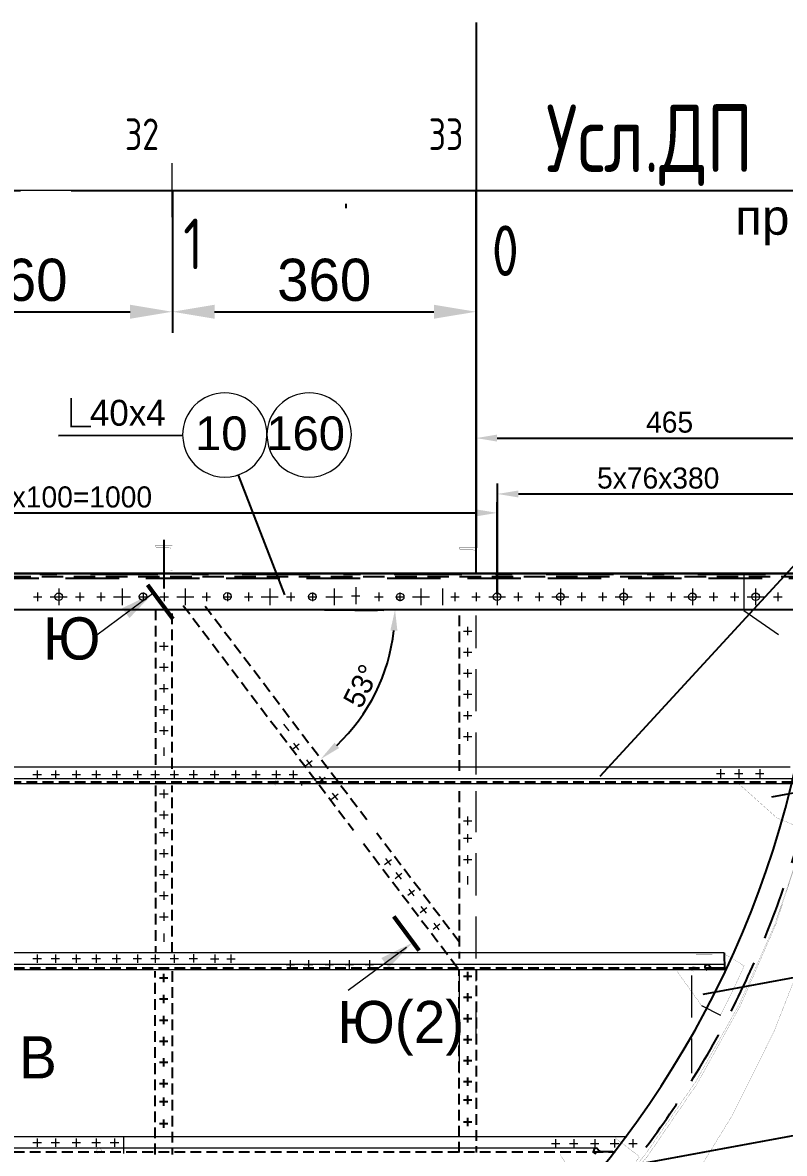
# Model space of a CAD drawing. Header units: millimetres. Extents: x 42007 to 66124, y -556 to 6894.
# Drawn here: x 53455 to 54358, y 4258 to 5598 of the extents above; entities that cross this region are included whole.
import ezdxf
from ezdxf.enums import TextEntityAlignment as Align

# ---------------------------------------------------------------- set-up
doc = ezdxf.new("R2010")
doc.units = ezdxf.units.MM
for name, pattern in [('DASH2', [1040, 900, -60, 20, -60]), ('DASH5', [180, 80, -40, 20, -40]), ('DASHED', [19.05, 12.7, -6.35]), ('K5LT32768', [0]), ('K5LT32769', [0]), ('K5LT32773', [0]), ('K5LT32778', [0]), ('K5LT32779', [0]), ('K5LT32780', [0]), ('K5LT32786', [25.318241, 20.818241, -1.5, 1.5, -1.5]), ('K5LT32790', [520, 450, -30, 10, -30]), ('K5LT32793', [10, 5, -5]), ('K5LT32794', [0]), ('K5LT32795', [75, 50, -25]), ('K5LT32800', [19.05, 12.7, -6.35]), ('K5LT32805', [0]), ('K5LT_BASIC', [0])]:
    doc.linetypes.add(name, pattern=pattern)
doc.layers.get('Defpoints').update_dxf_attribs({"color": 250})
doc.layers.add('Default', color=7, linetype='Continuous', lineweight=25)
doc.layers.add('pen_7', color=1, linetype='Continuous')
doc.styles.add('KTEXTSTYLE', font='GOST_AU.SHX', dxfattribs={"width": 0.96, "height": 5})
doc.styles.add('style5', font='arial.ttf', dxfattribs={"height": 3})
doc.dimstyles.new('ISO-10', dxfattribs={"dimscale": 10, "dimtxt": 2.5, "dimasz": 2.5, "dimexe": 1.25, "dimexo": 0, "dimtad": 1, "dimdec": 0, "dimtxsty": 'Standard', "dimcen": 2.5, "dimclrd": 7, "dimclre": 7, "dimclrt": 6, "dimadec": 0, "dimazin": 0, "dimtfac": 1, "dimtdec": 0, "dimtmove": 0, "dimatfit": 3, "dimfxl": 1, "dimarcsym": 0})
doc.dimstyles.new('PB20', dxfattribs={"dimscale": 20, "dimtxt": 2.5, "dimasz": 2.5, "dimexe": 1.25, "dimexo": 0, "dimtad": 1, "dimdec": 0, "dimtxsty": 'Standard', "dimcen": 2.5, "dimclrd": 7, "dimclre": 7, "dimclrt": 4, "dimadec": 0, "dimazin": 0, "dimtfac": 1, "dimtdec": 0, "dimtmove": 0, "dimatfit": 3, "dimfxl": 1.25, "dimarcsym": 0})

# ---------------------------------------------------------------- blocks, each defined once
blk = doc.blocks.new('*D146')
at = {"color": 7, "lineweight": -2, "transparency": 16777216}
for p, q in [((53272.4, 5399.6), (53272.4, 5230.7)), ((53632.4, 5399.7), (53632.4, 5230.7)), ((53322.4, 5255.7), (53582.4, 5255.7))]:
    blk.add_line(p, q, dxfattribs=at)
at = {"color": 7, "transparency": 16777216}
for points in [[(53322.4, 5264), (53322.4, 5247.4), (53272.4, 5255.7)], [(53582.4, 5264), (53582.4, 5247.4), (53632.4, 5255.7)]]:
    blk.add_solid(points, dxfattribs=at)
at = {"layer": 'Defpoints', "color": 0, "transparency": 16777216}
for p in [(53272.4, 5399.6), (53632.4, 5399.7), (53632.4, 5255.7)]:
    blk.add_point(p, dxfattribs=at)
at = {"color": 4, "transparency": 16777216, "insert": (53452.4, 5293.2), "char_height": 50, "attachment_point": 5}
blk.add_mtext('360', dxfattribs=at)
blk = doc.blocks.new('*D147')
at = {"color": 7, "lineweight": -2, "transparency": 16777216}
for p, q in [((53632.4, 5399.6), (53632.4, 5230.7)), ((53992.4, 5399.7), (53992.4, 5230.7)), ((53682.4, 5255.7), (53942.4, 5255.7))]:
    blk.add_line(p, q, dxfattribs=at)
at = {"color": 7, "transparency": 16777216}
for points in [[(53682.4, 5264), (53682.4, 5247.4), (53632.4, 5255.7)], [(53942.4, 5264), (53942.4, 5247.4), (53992.4, 5255.7)]]:
    blk.add_solid(points, dxfattribs=at)
at = {"layer": 'Defpoints', "color": 0, "transparency": 16777216}
for p in [(53632.4, 5399.6), (53992.4, 5399.7), (53992.4, 5255.7)]:
    blk.add_point(p, dxfattribs=at)
at = {"color": 4, "transparency": 16777216, "insert": (53812.4, 5293.2), "char_height": 50, "attachment_point": 5}
blk.add_mtext('360', dxfattribs=at)
blk = doc.blocks.new('*D179')
at = {"color": 7, "lineweight": -2, "transparency": 16777216}
for p, q in [((53272.4, 5399.6), (53272.4, 5230.7)), ((53632.4, 5399.7), (53632.4, 5230.7)), ((53322.4, 5255.7), (53582.4, 5255.7))]:
    blk.add_line(p, q, dxfattribs=at)
at = {"color": 7, "transparency": 16777216}
for points in [[(53322.4, 5264), (53322.4, 5247.4), (53272.4, 5255.7)], [(53582.4, 5264), (53582.4, 5247.4), (53632.4, 5255.7)]]:
    blk.add_solid(points, dxfattribs=at)
at = {"layer": 'Defpoints', "color": 0, "transparency": 16777216}
for p in [(53272.4, 5399.6), (53632.4, 5399.7), (53632.4, 5255.7)]:
    blk.add_point(p, dxfattribs=at)
at = {"color": 4, "transparency": 16777216, "insert": (53452.4, 5293.2), "char_height": 50, "attachment_point": 5}
blk.add_mtext('360', dxfattribs=at)
blk = doc.blocks.new('*D180')
at = {"color": 7, "lineweight": -2, "transparency": 16777216}
for p, q in [((53632.4, 5399.6), (53632.4, 5230.7)), ((53992.4, 5399.7), (53992.4, 5230.7)), ((53682.4, 5255.7), (53942.4, 5255.7))]:
    blk.add_line(p, q, dxfattribs=at)
at = {"color": 7, "transparency": 16777216}
for points in [[(53682.4, 5264), (53682.4, 5247.4), (53632.4, 5255.7)], [(53942.4, 5264), (53942.4, 5247.4), (53992.4, 5255.7)]]:
    blk.add_solid(points, dxfattribs=at)
at = {"layer": 'Defpoints', "color": 0, "transparency": 16777216}
for p in [(53632.4, 5399.6), (53992.4, 5399.7), (53992.4, 5255.7)]:
    blk.add_point(p, dxfattribs=at)
at = {"color": 4, "transparency": 16777216, "insert": (53812.4, 5293.2), "char_height": 50, "attachment_point": 5}
blk.add_mtext('360', dxfattribs=at)
blk = doc.blocks.new('*D236')
at = {"color": 7, "lineweight": -2, "transparency": 16777216}
for p, q in [((53272.4, 5399.6), (53272.4, 5230.7)), ((53632.4, 5399.7), (53632.4, 5230.7)), ((53322.4, 5255.7), (53582.4, 5255.7))]:
    blk.add_line(p, q, dxfattribs=at)
at = {"color": 7, "transparency": 16777216}
for points in [[(53322.4, 5264), (53322.4, 5247.4), (53272.4, 5255.7)], [(53582.4, 5264), (53582.4, 5247.4), (53632.4, 5255.7)]]:
    blk.add_solid(points, dxfattribs=at)
at = {"layer": 'Defpoints', "color": 0, "transparency": 16777216}
for p in [(53272.4, 5399.6), (53632.4, 5399.7), (53632.4, 5255.7)]:
    blk.add_point(p, dxfattribs=at)
at = {"color": 4, "transparency": 16777216, "insert": (53452.4, 5293.2), "char_height": 50, "attachment_point": 5}
blk.add_mtext('360', dxfattribs=at)
blk = doc.blocks.new('*D237')
at = {"color": 7, "lineweight": -2, "transparency": 16777216}
for p, q in [((53632.4, 5399.6), (53632.4, 5230.7)), ((53992.4, 5399.7), (53992.4, 5230.7)), ((53682.4, 5255.7), (53942.4, 5255.7))]:
    blk.add_line(p, q, dxfattribs=at)
at = {"color": 7, "transparency": 16777216}
for points in [[(53682.4, 5264), (53682.4, 5247.4), (53632.4, 5255.7)], [(53942.4, 5264), (53942.4, 5247.4), (53992.4, 5255.7)]]:
    blk.add_solid(points, dxfattribs=at)
at = {"layer": 'Defpoints', "color": 0, "transparency": 16777216}
for p in [(53632.4, 5399.6), (53992.4, 5399.7), (53992.4, 5255.7)]:
    blk.add_point(p, dxfattribs=at)
at = {"color": 4, "transparency": 16777216, "insert": (53812.4, 5293.2), "char_height": 50, "attachment_point": 5}
blk.add_mtext('360', dxfattribs=at)
blk = doc.blocks.new('*D277')
at = {"color": 7, "lineweight": -2, "transparency": 16777216}
for p, q in [((52995.8, 4995.7), (52995.8, 5029.8)), ((54017.4, 4922.3), (54017.4, 5029.8)), ((53020.8, 5017.3), (53992.4, 5017.3))]:
    blk.add_line(p, q, dxfattribs=at)
at = {"color": 7, "transparency": 16777216}
for points in [[(53020.8, 5021.4), (53020.8, 5013.1), (52995.8, 5017.3)], [(53992.4, 5021.4), (53992.4, 5013.1), (54017.4, 5017.3)]]:
    blk.add_solid(points, dxfattribs=at)
at = {"layer": 'Defpoints', "color": 0, "transparency": 16777216}
for p in [(54017.4, 5017.3), (52995.8, 4995.7), (54017.4, 4922.3)]:
    blk.add_point(p, dxfattribs=at)
at = {"color": 6, "transparency": 16777216, "insert": (53506.6, 5036), "char_height": 25, "attachment_point": 5}
blk.add_mtext('10х100=1000', dxfattribs=at)
blk = doc.blocks.new('*D238')
at = {"color": 7, "lineweight": -2, "transparency": 16777216}
for p, q in [((54017.7, 4919.9), (54017.7, 5052.2)), ((54398.8, 4922.3), (54398.8, 5052.2)), ((54042.7, 5039.7), (54373.8, 5039.7))]:
    blk.add_line(p, q, dxfattribs=at)
at = {"color": 7, "transparency": 16777216}
for points in [[(54042.7, 5043.8), (54042.7, 5035.5), (54017.7, 5039.7)], [(54373.8, 5043.8), (54373.8, 5035.5), (54398.8, 5039.7)]]:
    blk.add_solid(points, dxfattribs=at)
at = {"layer": 'Defpoints', "color": 0, "transparency": 16777216}
for p in [(54398.8, 5039.7), (54017.7, 4919.9), (54398.8, 4922.3)]:
    blk.add_point(p, dxfattribs=at)
at = {"color": 6, "transparency": 16777216, "insert": (54208.3, 5058.4), "char_height": 25, "attachment_point": 5}
blk.add_mtext('5х76х380', dxfattribs=at)
blk = doc.blocks.new('*D390')
at = {"color": 7, "lineweight": -2, "transparency": 16777216}
for p, q in [((53992.4, 4947.1), (53992.4, 5118.4)), ((54451.3, 4947.1), (54451.3, 5118.4)), ((54017.4, 5105.9), (54426.3, 5105.9))]:
    blk.add_line(p, q, dxfattribs=at)
at = {"color": 7, "transparency": 16777216}
for points in [[(54017.4, 5110.1), (54017.4, 5101.8), (53992.4, 5105.9)], [(54426.3, 5110.1), (54426.3, 5101.8), (54451.3, 5105.9)]]:
    blk.add_solid(points, dxfattribs=at)
at = {"layer": 'Defpoints', "color": 0, "transparency": 16777216}
for p in [(54451.3, 5105.9), (53992.4, 4947.1), (54451.3, 4947.1)]:
    blk.add_point(p, dxfattribs=at)
at = {"color": 6, "transparency": 16777216, "insert": (54221.8, 5124.7), "char_height": 25, "attachment_point": 5}
blk.add_mtext('465', dxfattribs=at)

msp = doc.modelspace()

# ---------------------------------------------------------------- hatches: boundary and pattern name
for points in [[(53572.92, 4904.187), (53581.532, 4892.586), (53610.159, 4922.368)], [(53880.134, 4489.555), (53888.746, 4477.954), (53917.372, 4507.736)]]:
    msp.add_hatch(color=7).paths.add_polyline_path(points)

# ---------------------------------------------------------------- linework, layer by layer
at = {"color": 7}
for p, q in [((53992.362, 5598.477), (53992.362, 5108.498)), ((54357.862, 5399.59), (54792.329, 5399.59))]:
    msp.add_line(p, q, dxfattribs=at)
at = {"color": 0, "linetype": 'K5LT32768', "lineweight": 18}
for p, q in [((53632.362, 5367.653), (53632.362, 5431.653)), ((53632.362, 5367.653), (53632.362, 5431.653)), ((53632.362, 5367.653), (53632.362, 5431.653)), ((53992.362, 5367.653), (53992.362, 5431.653)), ((53992.362, 5367.653), (53992.362, 5431.653)), ((53992.362, 5367.653), (53992.362, 5431.653))]:
    msp.add_line(p, q, dxfattribs=at)
at = {"color": 0, "linetype": 'K5LT32778', "lineweight": 18}
msp.add_line((53632.362, 5369.474), (53632.362, 5416.93), dxfattribs=at)
msp.add_line((53632.362, 5369.474), (53632.362, 5416.93), dxfattribs=at)
msp.add_line((53632.362, 5369.474), (53632.362, 5416.93), dxfattribs=at)
at = {"color": 0, "linetype": 'K5LT32790', "lineweight": 18}
for p, q in [((46793.402, 5399.833), (54012.362, 5399.833)), ((46793.402, 5399.833), (54012.362, 5399.833)), ((46793.402, 5399.833), (54012.362, 5399.833)), ((46793.402, 5399.833), (54012.362, 5399.833)), ((47023.402, 5399.653), (54242.362, 5399.653)), ((47023.402, 5399.653), (54242.362, 5399.653)), ((47023.402, 5399.653), (54242.362, 5399.653)), ((47023.402, 5399.653), (54242.362, 5399.653))]:
    msp.add_line(p, q, dxfattribs=at)
at = {"color": 0, "linetype": 'DASH2'}
msp.add_line((47272.487, 5399.59), (54357.862, 5399.59), dxfattribs=at)
msp.add_line((47272.487, 5399.59), (54357.862, 5399.59), dxfattribs=at)
msp.add_line((47272.487, 5399.59), (54357.862, 5399.59), dxfattribs=at)
msp.add_line((47272.487, 5399.59), (54357.862, 5399.59), dxfattribs=at)
at = {"color": 2}
msp.add_line((53992.362, 5080.63), (53992.362, 5399.59), dxfattribs=at)
at = {"color": 0}
for p, q in [((53497.36, 5109.154), (53644.602, 5109.579)), ((53992.362, 5108.498), (53992.362, 4975.842)), ((54505.158, 5102.776), (54139.296, 4704.849)), ((54505.158, 5102.776), (54139.296, 4704.849)), ((53710.385, 5062.008), (53765.545, 4919.957)), ((53336.012, 4945.328), (54416.357, 4945.588)), ((53692.362, 4902.588), (54416.357, 4902.588)), ((54632.61, 4734.021), (54342.699, 4680.369)), ((54551.225, 4500.121), (54261.314, 4446.468)), ((54287.378, 4475.215), (54286.987, 4495.847)), ((53617.08, 4465.968), (53627.08, 4465.968)), ((53622.08, 4470.968), (53622.08, 4460.968)), ((53977.362, 4467.99), (53987.362, 4467.99)), ((53982.362, 4472.99), (53982.362, 4462.99)), ((53617.08, 4440.968), (53627.08, 4440.968)), ((53622.08, 4445.968), (53622.08, 4435.968)), ((53977.362, 4442.99), (53987.362, 4442.99)), ((53982.362, 4447.99), (53982.362, 4437.99)), ((53617.08, 4415.968), (53627.08, 4415.968)), ((53622.08, 4420.968), (53622.08, 4410.968)), ((53977.362, 4417.99), (53987.362, 4417.99)), ((53982.362, 4422.99), (53982.362, 4412.99)), ((53982.362, 4397.99), (53982.362, 4387.99)), ((53617.08, 4390.968), (53627.08, 4390.968)), ((53622.08, 4395.968), (53622.08, 4385.968)), ((53977.362, 4392.99), (53987.362, 4392.99)), ((53622.08, 4370.968), (53622.08, 4360.968)), ((53982.362, 4372.99), (53982.362, 4362.99)), ((53617.08, 4365.968), (53627.08, 4365.968)), ((53977.362, 4367.99), (53987.362, 4367.99)), ((53622.08, 4345.968), (53622.08, 4335.968)), ((53982.362, 4347.99), (53982.362, 4337.99)), ((53617.08, 4340.968), (53627.08, 4340.968)), ((53977.362, 4342.99), (53987.362, 4342.99)), ((53617.08, 4319.364), (53627.08, 4319.364)), ((53622.08, 4324.364), (53622.08, 4314.364)), ((53977.362, 4321.386), (53987.362, 4321.386)), ((53982.362, 4326.386), (53982.362, 4316.386)), ((53617.08, 4293.206), (53627.08, 4293.206)), ((53622.08, 4298.206), (53622.08, 4288.206)), ((53977.362, 4295.228), (53987.362, 4295.228)), ((53982.362, 4300.228), (53982.362, 4290.228)), ((54413.806, 4287.258), (54123.895, 4233.605)), ((54416.175, 4287.697), (54126.264, 4234.044))]:
    msp.add_line(p, q, dxfattribs=at)
at = {"color": 7, "ltscale": 0.5}
msp.add_line((53622.615, 4927.772), (53622.615, 4985.453), dxfattribs=at)
at = {"color": 0, "linetype": 'DASH5'}
msp.add_line((44355.362, 4944.588), (54416.357, 4944.588), dxfattribs=at)
at = {"color": 0, "linetype": 'DASHED', "ltscale": 2}
msp.add_line((54417.365, 4941.588), (52934.362, 4941.588), dxfattribs=at)
at = {"color": 7, "linetype": 'K5LT32795', "lineweight": 18}
for p, q in [((54309.726, 4944.697), (54309.726, 4901.697)), ((53992.362, 4707.016), (53992.362, 4895.588)), ((54309.726, 4901.697), (54391.726, 4844.697)), ((53992.362, 4488.818), (53992.362, 4687.191)), ((53972.362, 4468.991), (53972.362, 4352.831)), ((53992.362, 4387.247), (53992.362, 4468.991)), ((54247.905, 4468.991), (54247.905, 4352.831))]:
    msp.add_line(p, q, dxfattribs=at)
at = {"color": 7, "linetype": 'K5LT32769', "lineweight": 18}
for p, q in [((53472.769, 4922.772), (53472.769, 4912.772)), ((53472.769, 4922.772), (53472.769, 4912.772)), ((53497.769, 4927.772), (53497.769, 4907.772)), ((53497.769, 4927.772), (53497.769, 4907.772)), ((53522.769, 4922.772), (53522.769, 4912.772)), ((53522.769, 4922.772), (53522.769, 4912.772)), ((53610.6, 4922.583), (53541.47, 4871.262)), ((53547.769, 4922.772), (53547.769, 4912.772)), ((53547.769, 4922.772), (53547.769, 4912.772)), ((53572.769, 4927.772), (53572.769, 4907.772)), ((53597.769, 4922.772), (53597.769, 4912.772)), ((53597.769, 4922.772), (53597.769, 4912.772)), ((53622.769, 4922.772), (53622.769, 4912.772)), ((53622.769, 4922.772), (53622.769, 4912.772)), ((53647.769, 4927.772), (53647.769, 4907.772)), ((53672.769, 4922.772), (53672.769, 4912.772)), ((53672.769, 4922.772), (53672.769, 4912.772)), ((53697.769, 4922.772), (53697.769, 4912.772)), ((53722.769, 4922.772), (53722.769, 4912.772)), ((53747.769, 4927.772), (53747.769, 4907.772)), ((53772.769, 4922.772), (53772.769, 4912.772)), ((53798.484, 4922.772), (53798.484, 4912.772)), ((53824.199, 4927.772), (53824.199, 4907.772)), ((53849.718, 4929.034), (53849.718, 4909.034)), ((53849.718, 4924.034), (53849.718, 4914.034)), ((53877.114, 4922.772), (53877.114, 4912.772)), ((53877.114, 4922.772), (53877.114, 4912.772)), ((53902.114, 4922.772), (53902.114, 4912.772)), ((53902.114, 4922.772), (53902.114, 4912.772)), ((53927.114, 4927.772), (53927.114, 4907.772)), ((53952.469, 4927.772), (53952.469, 4907.772)), ((53967.362, 4922.772), (53967.362, 4912.772)), ((53967.362, 4922.772), (53967.362, 4912.772)), ((53967.362, 4922.772), (53967.362, 4912.772)), ((53967.362, 4922.772), (53967.362, 4912.772)), ((53992.362, 4922.772), (53992.362, 4912.772)), ((53992.362, 4922.772), (53992.362, 4912.772)), ((53992.362, 4922.772), (53992.362, 4912.772)), ((53992.362, 4922.772), (53992.362, 4912.772)), ((54017.362, 4927.772), (54017.362, 4907.772)), ((54017.362, 4927.772), (54017.362, 4907.772)), ((54017.362, 4927.772), (54017.362, 4907.772)), ((54042.362, 4922.772), (54042.362, 4912.772)), ((54042.362, 4922.772), (54042.362, 4912.772)), ((54067.362, 4922.772), (54067.362, 4912.772)), ((54067.362, 4922.772), (54067.362, 4912.772)), ((54092.362, 4927.772), (54092.362, 4907.772)), ((54117.362, 4922.772), (54117.362, 4912.772)), ((54117.362, 4922.772), (54117.362, 4912.772)), ((54142.362, 4922.772), (54142.362, 4912.772)), ((54142.362, 4922.772), (54142.362, 4912.772)), ((54167.362, 4927.772), (54167.362, 4907.772)), ((54198.814, 4922.772), (54198.814, 4912.772)), ((54198.814, 4922.772), (54198.814, 4912.772)), ((54223.814, 4922.772), (54223.814, 4912.772)), ((54223.814, 4922.772), (54223.814, 4912.772)), ((54248.814, 4927.772), (54248.814, 4907.772)), ((54248.814, 4927.772), (54248.814, 4907.772)), ((54273.814, 4922.772), (54273.814, 4912.772)), ((54273.814, 4922.772), (54273.814, 4912.772)), ((54298.814, 4922.772), (54298.814, 4912.772)), ((54298.814, 4922.772), (54298.814, 4912.772)), ((54323.814, 4927.772), (54323.814, 4907.772)), ((54350.153, 4922.772), (54350.153, 4912.772)), ((54350.153, 4922.772), (54350.153, 4912.772)), ((53467.769, 4917.772), (53477.769, 4917.772)), ((53467.769, 4917.772), (53477.769, 4917.772)), ((53487.769, 4917.772), (53507.769, 4917.772)), ((53487.769, 4917.772), (53507.769, 4917.772)), ((53517.769, 4917.772), (53527.769, 4917.772)), ((53517.769, 4917.772), (53527.769, 4917.772)), ((53542.769, 4917.772), (53552.769, 4917.772)), ((53542.769, 4917.772), (53552.769, 4917.772)), ((53562.769, 4917.772), (53582.769, 4917.772)), ((53592.769, 4917.772), (53602.769, 4917.772)), ((53592.769, 4917.772), (53602.769, 4917.772)), ((53617.769, 4917.772), (53627.769, 4917.772)), ((53617.769, 4917.772), (53627.769, 4917.772)), ((53637.769, 4917.772), (53657.769, 4917.772)), ((53667.769, 4917.772), (53677.769, 4917.772)), ((53667.769, 4917.772), (53677.769, 4917.772)), ((53692.769, 4917.772), (53702.769, 4917.772)), ((53717.769, 4917.772), (53727.769, 4917.772)), ((53737.769, 4917.772), (53757.769, 4917.772)), ((53767.769, 4917.772), (53777.769, 4917.772)), ((53793.484, 4917.772), (53803.484, 4917.772)), ((53814.199, 4917.772), (53834.199, 4917.772)), ((53814.199, 4917.772), (53834.199, 4917.772)), ((53844.718, 4919.034), (53854.718, 4919.034)), ((53872.114, 4917.772), (53882.114, 4917.772)), ((53872.114, 4917.772), (53882.114, 4917.772)), ((53897.114, 4917.772), (53907.114, 4917.772)), ((53897.114, 4917.772), (53907.114, 4917.772)), ((53917.114, 4917.772), (53937.114, 4917.772)), ((53962.362, 4917.772), (53972.362, 4917.772)), ((53962.362, 4917.772), (53972.362, 4917.772)), ((53962.362, 4917.772), (53972.362, 4917.772)), ((53962.362, 4917.772), (53972.362, 4917.772)), ((53987.362, 4917.772), (53997.362, 4917.772)), ((53987.362, 4917.772), (53997.362, 4917.772)), ((53987.362, 4917.772), (53997.362, 4917.772)), ((53987.362, 4917.772), (53997.362, 4917.772)), ((54007.362, 4917.772), (54027.362, 4917.772)), ((54007.362, 4917.772), (54027.362, 4917.772)), ((54007.362, 4917.772), (54027.362, 4917.772)), ((54037.362, 4917.772), (54047.362, 4917.772)), ((54037.362, 4917.772), (54047.362, 4917.772)), ((54062.362, 4917.772), (54072.362, 4917.772)), ((54062.362, 4917.772), (54072.362, 4917.772)), ((54082.362, 4917.772), (54102.362, 4917.772)), ((54112.362, 4917.772), (54122.362, 4917.772)), ((54112.362, 4917.772), (54122.362, 4917.772)), ((54137.362, 4917.772), (54147.362, 4917.772)), ((54137.362, 4917.772), (54147.362, 4917.772)), ((54157.362, 4917.772), (54177.362, 4917.772)), ((54193.814, 4917.772), (54203.814, 4917.772)), ((54193.814, 4917.772), (54203.814, 4917.772)), ((54218.814, 4917.772), (54228.814, 4917.772)), ((54218.814, 4917.772), (54228.814, 4917.772)), ((54238.814, 4917.772), (54258.814, 4917.772)), ((54238.814, 4917.772), (54258.814, 4917.772)), ((54268.814, 4917.772), (54278.814, 4917.772)), ((54268.814, 4917.772), (54278.814, 4917.772)), ((54293.814, 4917.772), (54303.814, 4917.772)), ((54293.814, 4917.772), (54303.814, 4917.772)), ((54313.814, 4917.772), (54333.814, 4917.772)), ((54345.153, 4917.772), (54355.153, 4917.772)), ((54345.153, 4917.772), (54355.153, 4917.772)), ((53737.362, 4902.588), (53747.362, 4902.588)), ((53737.362, 4902.588), (53747.362, 4902.588)), ((53762.362, 4902.588), (53772.362, 4902.588)), ((53762.362, 4902.588), (53772.362, 4902.588)), ((53782.362, 4902.588), (53802.362, 4902.588)), ((53782.362, 4902.588), (53802.362, 4902.588)), ((53812.362, 4902.588), (53822.362, 4902.588)), ((53812.362, 4902.588), (53822.362, 4902.588)), ((53837.362, 4902.588), (53847.362, 4902.588)), ((53837.362, 4902.588), (53847.362, 4902.588)), ((53848.907, 4901.673), (53875.764, 4901.673)), ((53857.362, 4902.588), (53877.362, 4902.588)), ((53887.362, 4902.588), (53897.362, 4902.588)), ((53887.362, 4902.588), (53897.362, 4902.588)), ((53912.362, 4902.588), (53922.362, 4902.588)), ((53912.362, 4902.588), (53922.362, 4902.588)), ((53932.362, 4902.588), (53952.362, 4902.588)), ((53982.362, 4882.174), (53982.362, 4872.174)), ((53977.362, 4877.174), (53987.362, 4877.174)), ((53617.362, 4859.174), (53627.362, 4859.174)), ((53622.362, 4864.174), (53622.362, 4854.174)), ((53982.362, 4857.174), (53982.362, 4847.174)), ((53977.362, 4852.174), (53987.362, 4852.174)), ((53617.362, 4834.174), (53627.362, 4834.174)), ((53622.362, 4839.174), (53622.362, 4829.174)), ((53977.362, 4827.174), (53987.362, 4827.174)), ((53982.362, 4832.174), (53982.362, 4822.174)), ((53622.362, 4814.174), (53622.362, 4804.174)), ((53617.362, 4809.174), (53627.362, 4809.174)), ((53977.362, 4802.174), (53987.362, 4802.174)), ((53982.362, 4807.174), (53982.362, 4797.174)), ((53622.362, 4789.174), (53622.362, 4779.174)), ((53617.362, 4784.174), (53627.362, 4784.174)), ((53977.362, 4777.174), (53987.362, 4777.174)), ((53982.362, 4782.174), (53982.362, 4772.174)), ((53617.362, 4759.174), (53627.362, 4759.174)), ((53622.362, 4764.174), (53622.362, 4754.174)), ((53764.35, 4766.939), (53770.384, 4758.965)), ((53977.362, 4752.174), (53987.362, 4752.174)), ((53982.362, 4757.174), (53982.362, 4747.174)), ((53622.362, 4739.174), (53622.362, 4729.174)), ((53774.995, 4737.114), (53782.88, 4743.265)), ((53775.862, 4744.132), (53782.013, 4736.247)), ((53790.372, 4717.402), (53798.257, 4723.553)), ((53791.239, 4724.42), (53797.39, 4716.535)), ((53158.685, 4716.016), (54364.907, 4716.016)), ((53467.207, 4706.992), (53477.207, 4706.992)), ((53472.207, 4711.992), (53472.207, 4701.992)), ((53488.759, 4706.992), (53498.759, 4706.992)), ((53493.759, 4711.992), (53493.759, 4701.992)), ((53513.554, 4706.992), (53523.554, 4706.992)), ((53518.554, 4711.992), (53518.554, 4701.992)), ((53537.099, 4706.992), (53547.099, 4706.992)), ((53542.099, 4711.992), (53542.099, 4701.992)), ((53561.026, 4706.992), (53571.026, 4706.992)), ((53566.026, 4711.992), (53566.026, 4701.992)), ((53586.026, 4706.992), (53596.026, 4706.992)), ((53591.026, 4711.992), (53591.026, 4701.992)), ((53607.08, 4706.992), (53617.08, 4706.992)), ((53612.08, 4711.992), (53612.08, 4701.992)), ((53629.721, 4706.992), (53639.721, 4706.992)), ((53634.721, 4711.992), (53634.721, 4701.992)), ((53652.362, 4706.992), (53662.362, 4706.992)), ((53657.362, 4712.225), (53657.362, 4702.225)), ((53677.362, 4706.909), (53687.362, 4706.909)), ((53682.362, 4711.909), (53682.362, 4701.909)), ((53702.362, 4706.992), (53712.362, 4706.992)), ((53707.362, 4711.992), (53707.362, 4701.992)), ((53726.472, 4706.992), (53736.472, 4706.992)), ((53731.472, 4711.992), (53731.472, 4701.992)), ((53750.435, 4706.992), (53760.435, 4706.992)), ((53755.435, 4711.992), (53755.435, 4701.992)), ((53770.727, 4706.992), (53780.727, 4706.992)), ((53775.727, 4711.992), (53775.727, 4701.992)), ((54277.227, 4708.299), (54287.227, 4708.299)), ((54282.227, 4713.299), (54282.227, 4703.299)), ((54298.778, 4708.299), (54308.778, 4708.299)), ((54303.778, 4713.299), (54303.778, 4703.299)), ((54323.574, 4708.299), (54333.574, 4708.299)), ((54328.574, 4713.299), (54328.574, 4703.299)), ((53158.685, 4702.189), (54387.629, 4702.189)), ((54386.313, 4696.189), (53158.685, 4696.189)), ((53785.769, 4694.189), (53785.769, 4696.171)), ((53805.749, 4697.691), (53813.634, 4703.841)), ((53806.616, 4704.708), (53812.767, 4696.824)), ((53617.362, 4684.176), (53627.362, 4684.176)), ((53622.362, 4689.176), (53622.362, 4679.176)), ((53821.126, 4677.979), (53829.01, 4684.13)), ((53821.993, 4684.996), (53828.143, 4677.112)), ((53617.362, 4659.176), (53627.362, 4659.176)), ((53622.362, 4664.176), (53622.362, 4654.176)), ((53977.362, 4652.176), (53987.362, 4652.176)), ((53982.362, 4657.176), (53982.362, 4647.176)), ((53617.362, 4638.529), (53627.362, 4638.529)), ((53622.362, 4643.529), (53622.362, 4633.529)), ((53977.362, 4631.529), (53987.362, 4631.529)), ((53982.362, 4636.529), (53982.362, 4626.529)), ((53617.362, 4613.529), (53627.362, 4613.529)), ((53622.362, 4618.529), (53622.362, 4608.529)), ((53982.362, 4611.529), (53982.362, 4601.529)), ((53884.062, 4600.452), (53892.037, 4606.486)), ((53885.032, 4607.456), (53891.067, 4599.482)), ((53977.362, 4606.529), (53987.362, 4606.529)), ((53617.362, 4588.529), (53627.362, 4588.529)), ((53622.362, 4593.529), (53622.362, 4583.529)), ((53896.521, 4583.988), (53904.495, 4590.022)), ((53897.491, 4590.992), (53903.525, 4583.018)), ((53982.362, 4586.529), (53982.362, 4576.529)), ((53617.362, 4563.529), (53627.362, 4563.529)), ((53622.362, 4568.529), (53622.362, 4558.529)), ((53911.607, 4564.052), (53919.581, 4570.086)), ((53912.577, 4571.056), (53918.611, 4563.082)), ((53926.084, 4543.431), (53933.969, 4549.581)), ((53926.951, 4550.448), (53933.102, 4542.564)), ((53617.362, 4538.529), (53627.362, 4538.529)), ((53622.362, 4543.529), (53622.362, 4533.529)), ((53622.362, 4518.529), (53622.362, 4508.529)), ((53941.461, 4523.719), (53949.346, 4529.87)), ((53942.328, 4530.737), (53948.479, 4522.852)), ((54286.358, 4495.816), (53158.685, 4495.816)), ((53472.207, 4493.794), (53472.207, 4483.794)), ((53493.759, 4493.794), (53493.759, 4483.794)), ((53518.554, 4493.794), (53518.554, 4483.794)), ((53542.099, 4493.794), (53542.099, 4483.794)), ((53566.026, 4493.794), (53566.026, 4483.794)), ((53591.026, 4493.794), (53591.026, 4483.794)), ((53612.08, 4493.794), (53612.08, 4483.794)), ((53634.721, 4493.794), (53634.721, 4483.794)), ((53657.362, 4494.027), (53657.362, 4484.027)), ((53682.654, 4493.739), (53682.654, 4483.739)), ((53701.799, 4493.739), (53701.799, 4483.739)), ((53910.012, 4502.16), (53840.882, 4450.839)), ((54286.815, 4481.982), (53158.685, 4482.002)), ((53467.207, 4488.794), (53477.207, 4488.794)), ((53488.759, 4488.794), (53498.759, 4488.794)), ((53513.554, 4488.794), (53523.554, 4488.794)), ((53537.099, 4488.794), (53547.099, 4488.794)), ((53561.026, 4488.794), (53571.026, 4488.794)), ((53586.026, 4488.794), (53596.026, 4488.794)), ((53607.08, 4488.794), (53617.08, 4488.794)), ((53629.721, 4488.794), (53639.721, 4488.794)), ((53652.362, 4488.794), (53662.362, 4488.794)), ((53677.654, 4488.739), (53687.654, 4488.739)), ((53696.799, 4488.739), (53706.799, 4488.739)), ((53767.207, 4481.794), (53777.207, 4481.794)), ((53772.207, 4486.794), (53772.207, 4476.794)), ((53788.759, 4481.794), (53798.759, 4481.794)), ((53793.759, 4486.794), (53793.759, 4476.794)), ((53813.554, 4481.794), (53823.554, 4481.794)), ((53818.554, 4486.794), (53818.554, 4476.794)), ((53837.099, 4481.794), (53847.099, 4481.794)), ((53842.099, 4486.794), (53842.099, 4476.794)), ((53861.026, 4481.794), (53871.026, 4481.794)), ((53866.026, 4486.794), (53866.026, 4476.794)), ((53158.685, 4475.989), (54287.271, 4475.989)), ((54259.576, 4433.343), (54282.124, 4421.7)), ((54171.096, 4277.462), (53158.685, 4277.718)), ((53575.046, 4257.891), (53575.046, 4277.718)), ((54135.027, 4264.274), (53158.685, 4263.902)), ((53467.207, 4270.696), (53477.207, 4270.696)), ((53472.207, 4275.696), (53472.207, 4265.696)), ((53488.759, 4270.696), (53498.759, 4270.696)), ((53493.759, 4275.696), (53493.759, 4265.696)), ((53513.554, 4270.696), (53523.554, 4270.696)), ((53518.554, 4275.696), (53518.554, 4265.696)), ((53537.099, 4270.696), (53547.099, 4270.696)), ((53542.099, 4275.696), (53542.099, 4265.696)), ((53558.875, 4270.696), (53568.875, 4270.696)), ((53563.875, 4275.696), (53563.875, 4265.696)), ((54081.654, 4269.821), (54091.654, 4269.821)), ((54086.654, 4274.821), (54086.654, 4264.821)), ((54103.205, 4269.821), (54113.205, 4269.821)), ((54108.205, 4274.821), (54108.205, 4264.821)), ((54128.001, 4269.821), (54138.001, 4269.821)), ((54133.001, 4274.821), (54133.001, 4264.821)), ((54151.546, 4269.821), (54161.546, 4269.821)), ((54156.546, 4274.821), (54156.546, 4264.821)), ((54173.321, 4269.821), (54183.321, 4269.821)), ((54178.321, 4274.821), (54178.321, 4264.821))]:
    msp.add_line(p, q, dxfattribs=at)
at = {"color": 0, "linetype": 'DASHED'}
for p, q in [((53645.346, 4907.631), (53846.984, 4641.165)), ((53862.932, 4653.234), (53670.713, 4907.253)), ((53612.362, 4902.588), (53612.362, 4714.016)), ((53632.362, 4714.016), (53632.362, 4902.588)), ((53972.362, 4895.588), (53972.362, 4707.016)), ((54386.752, 4698.171), (53158.685, 4698.171)), ((53612.362, 4694.191), (53612.362, 4495.818)), ((53632.362, 4495.818), (53632.362, 4694.191)), ((53972.362, 4687.191), (53972.362, 4488.818)), ((53858.947, 4625.356), (53972.362, 4475.477)), ((53972.362, 4508.622), (53874.895, 4637.425)), ((53158.685, 4478.111), (54286.986, 4477.901)), ((53612.08, 4256.767), (53612.08, 4473.969)), ((53632.08, 4473.969), (53632.08, 4256.767)), ((53972.362, 4258.789), (53972.362, 4475.991)), ((53992.362, 4475.991), (53992.362, 4258.789)), ((53158.685, 4259.874), (54157.407, 4259.874))]:
    msp.add_line(p, q, dxfattribs=at)
at = {"color": 3, "linetype": 'K5LT32779', "lineweight": 18, "true_color": 0x00ff00}
msp.add_line((53812.607, 4901.944), (53882.901, 4901.673), dxfattribs=at)
at = {"color": 7, "linetype": 'K5LT32794', "lineweight": 18}
msp.add_line((53841.842, 4902.588), (53813.599, 4902.588), dxfattribs=at)
at = {"color": 0}
for points, const_width in [([(53512.394, 5153.281), (53512.394, 5119.619), (53535.921, 5119.619)], 2), ([(53603.031, 4931.969), (53633.122, 4891.436)], 5), ([(53894.85, 4538.882), (53924.941, 4498.349)], 5)]:
    msp.add_lwpolyline(points, dxfattribs=dict(at, const_width=const_width))
at = {"color": 7, "linetype": 'K5LT32786', "const_width": 0.18}
for points in [[(53632.362, 4948.588), (53631.362, 4948.588), (53630.655, 4948.881), (53630.362, 4949.588), (53630.362, 4974.588), (53630.094, 4975.588), (53629.362, 4976.32), (53628.362, 4976.588), (53613.362, 4976.588), (53612.655, 4976.881), (53612.362, 4977.588), (53612.362, 4978.588), (53632.362, 4978.588), (53632.362, 4948.588)], [(53992.362, 4945.842), (53991.362, 4945.842), (53990.655, 4946.134), (53990.362, 4946.842), (53990.362, 4971.842), (53990.094, 4972.842), (53989.362, 4973.574), (53988.362, 4973.842), (53973.362, 4973.842), (53972.655, 4974.134), (53972.362, 4974.842), (53972.362, 4975.842), (53992.362, 4975.842), (53992.362, 4945.842)]]:
    msp.add_lwpolyline(points, dxfattribs=at)
at = {"color": 0, "ltscale": 0.5}
msp.add_lwpolyline([(54416.357, 4945.588), (52934.362, 4945.588), (52934.362, 4902.588), (53992.362, 4902.588)], dxfattribs=at)
at = {"color": 0, "linetype": 'DASHED', "ltscale": 5}
msp.add_lwpolyline([(52934.362, 4902.588), (52934.362, 4939.754), (54417.365, 4939.754)], dxfattribs=at)
at = {"color": 7, "linetype": 'K5LT32793', "const_width": 0.18}
for points in [[(54420.41, 4941.02, -0.39698057), (53388.589, 3815.076), (53003.094, 3814.639)], [(53010.77, 3819.023), (53388.465, 3820.075, 0.39294523), (54423.333, 4940.436)]]:
    msp.add_lwpolyline(points, format="xyb", dxfattribs=at)
at = {"color": 3, "linetype": 'K5LT32780', "true_color": 0x00ff00, "const_width": 0.18}
msp.add_lwpolyline([(54096.728, 4035.99, 0.20486513), (54451.231, 4944.257)], format="xyb", dxfattribs=at)
at = {"color": 5, "linetype": 'K5LT_BASIC', "true_color": 0x0000ff, "const_width": 0.6}
for points in [[(53603.031, 4931.969), (53633.122, 4891.436)], [(53924.941, 4498.349), (53894.85, 4538.882)]]:
    msp.add_lwpolyline(points, dxfattribs=at)
at = {"color": 7, "linetype": 'K5LT32800', "const_width": 0.18}
msp.add_lwpolyline([(54382.566, 4700.348, -0.00555307), (54383.765, 4702.136), (54373.303, 4716.499), (54304.052, 4715.737), (54304.052, 4695.847), (54348.953, 4655.648), (54369.598, 4647.093)], format="xyb", dxfattribs=at)
at = {"color": 7, "linetype": 'K5LT32773', "const_width": 0.18}
for points in [[(53756.211, 4694.189, -1.91990532), (53759, 4698.22, 0.29994465), (53761.59, 4696.171), (53785.769, 4696.171)], [(54250.085, 4473.975, -1.91990532), (54252.875, 4478.006, 0.29994465), (54255.465, 4475.957), (54279.644, 4475.957)], [(53545.487, 4257.891, -1.91990532), (53548.276, 4261.923, 0.29994465), (53550.866, 4259.874), (53575.046, 4259.874)]]:
    msp.add_lwpolyline(points, format="xyb", dxfattribs=at)
at = {"color": 7, "linetype": 'K5LT32800', "const_width": 0.18}
msp.add_lwpolyline([(54286.748, 4494.326), (54230.501, 4493.802), (54230.501, 4473.912), (54259.576, 4433.343), (54282.124, 4421.7, 0.01451199), (54310.214, 4480.201)], format="xyb", close=True, dxfattribs=at)
at = {"color": 0, "linetype": 'Continuous'}
for points in [[(54286.077, 4477.637), (54271.898, 4477.637, -0.2697024), (54269.431, 4479.374, 2.05307496), (54266.518, 4475.654)], [(54154.342, 4259.941), (54140.163, 4259.941, -0.2697024), (54137.696, 4261.678, 2.05307496), (54134.783, 4257.958)]]:
    msp.add_lwpolyline(points, format="xyb", dxfattribs=at)
at = {"color": 7, "linetype": 'K5LT32793', "const_width": 0.18}
msp.add_lwpolyline([(54156.257, 4277.092), (54091.428, 4277.091), (54091.428, 4257.201), (54120.042, 4214.021), (54139.411, 4196.957, 0.01650673), (54186.349, 4253.921)], format="xyb", close=True, dxfattribs=at)
at = {"color": 7, "linetype": 'K5LT32769', "lineweight": 18}
for centre in [(53497.769, 4917.772), (53597.769, 4917.772), (53697.749, 4918.195), (53798.484, 4917.772), (53902.465, 4917.7), (54017.362, 4917.772), (54017.362, 4917.772), (54092.362, 4917.772), (54167.362, 4917.772), (54248.814, 4917.772), (54323.814, 4917.772)]:
    msp.add_circle(centre, 4.5, dxfattribs=at)
for centre, start, end in [((53694.602, 5109.583), 0, 179.999977), ((53794.602, 5109.587), 0, 179.999977), ((53694.602, 5109.583), 179.999977, 0), ((53794.602, 5109.587), 179.999977, 0)]:
    msp.add_arc(centre, 50, start, end, dxfattribs=at)
at = {"color": 0, "linetype": 'DASHED', "ltscale": 5}
msp.add_arc((53296.822, 4937.729), 1121.088, 274.463989, 0.350558, dxfattribs=at)
at = {"color": 3, "linetype": 'K5LT32805', "lineweight": 25, "true_color": 0x00ff00}
msp.add_arc((53243.415, 4968.498), 1155.789, 315.285018, 356.521681, dxfattribs=at)
at = {"color": 7}
msp.add_arc((53674.243, 4902.588), 222.169, 313.565936, 353.549287, dxfattribs=at)
for points in [[(53890.846, 4877.862), (53899.166, 4877.393), (53896.412, 4902.588)], [(53830.057, 4738.432), (53824.662, 4744.784), (53808.304, 4725.425)]]:
    msp.add_solid(points, dxfattribs=at)
at = {"color": 0, "linetype": 'Continuous', "invisible_edges": 11}
msp.add_3dface([(53838.271, 5383.637), (53655.472, 5379.637), (53838.271, 5378.637), (53838.271, 5383.637)], dxfattribs=at)
msp.add_3dface([(53838.271, 5383.637), (53655.472, 5379.637), (53838.271, 5378.637), (53838.271, 5383.637)], dxfattribs=at)
msp.add_3dface([(53838.271, 5383.637), (53655.472, 5379.637), (53838.271, 5378.637), (53838.271, 5383.637)], dxfattribs=at)
at = {"layer": 'Default', "color": 4}
msp.add_line((53992.362, 5598.477), (53992.362, 5157.858), dxfattribs=at)
msp.add_line((53992.362, 5598.477), (53992.362, 5157.858), dxfattribs=at)
msp.add_line((53992.362, 5598.477), (53992.362, 5157.858), dxfattribs=at)

# ---------------------------------------------------------------- texts
at = {"color": 0, "style": 'KTEXTSTYLE', "width": 0.965}
for s, p in [('32', (53576.223, 5447.344)), ('32', (53576.223, 5447.344)), ('32', (53576.223, 5447.344)), ('33', (53936.223, 5447.387))]:
    msp.add_text(s, height=37.5, dxfattribs=at).set_placement(p)
at = {"color": 0, "attachment_point": 1, "style": 'KTEXTSTYLE'}
for s, insert, char_height in [('\\H3.5;\\W0.965;\\Q15;\\Q0;\\H80.00;{\\c16711935;Усл.ДП}', (54075.085, 5501.287), 2.5), ('\\H3.5;\\W0.965;\\Q15;\\Q0;\\H80.00;{\\c16711935;Усл.ДП}', (54075.085, 5501.287), 2.5), ('\\H3.5;\\W0.965;\\Q15;\\Q0;\\H80.00;{\\c16711935;Усл.ДП}', (54075.085, 5501.287), 37.5), ('{\\H24x;\\W0.965;\\C6;1}', (53645.337, 5366.144), 2.5), ('{\\H24x;\\W0.965;\\C6;1}', (53645.337, 5366.144), 2.5), ('{\\H24x;\\W0.965;\\C6;1}', (53645.337, 5366.144), 2.5), ('{\\H24x;\\W0.965;\\C6;0}', (54011.117, 5358.065), 2.5), ('{\\H24x;\\W0.965;\\C6;0}', (54011.117, 5358.065), 2.5), ('{\\H24x;\\W0.965;\\C6;0}', (54011.117, 5358.065), 2.5)]:
    msp.add_mtext(s, dxfattribs=dict(at, insert=insert, char_height=char_height))
at = {"color": 7, "insert": (53534.706, 5151.287), "char_height": 2.4, "attachment_point": 1, "style": 'style5'}
msp.add_mtext('{\\H12.8x;\\W0.965;40x4}', dxfattribs=at)
at = {"color": 7, "char_height": 3, "attachment_point": 1, "rotation": 359.99983, "style": 'style5'}
for s, insert in [('{\\H16.67x;\\W0.965;Ю}', (53479.107, 4893.379)), ('{\\H16.67x;\\W0.965;Ю(2)}', (53827.974, 4438.655)), ('\\H3.5;\\W0.965;\\Q15;\\Q0;\\H50.00;В', (53450.593, 4396.786))]:
    msp.add_mtext(s, dxfattribs=dict(at, insert=insert))
at = {"color": 0, "insert": (53856.381, 4812.006), "char_height": 25, "attachment_point": 5, "rotation": 63.557611}
msp.add_mtext('53°', dxfattribs=at)
at = {"layer": 'pen_7', "color": 0, "style": 'style5'}
msp.add_text('пр. 23321', height=42, dxfattribs=at).set_placement((54299.479, 5346.991))
msp.add_text('пр. 23321', height=42, dxfattribs=at).set_placement((54299.479, 5346.991))
msp.add_text('пр. 23321', height=42, dxfattribs=at).set_placement((54299.479, 5346.991))
at = {"layer": 'pen_7', "color": 2, "linetype": 'Continuous', "style": 'style5'}
for s, p in [('10', (53690.41, 5111.606)), ('160', (53790.41, 5111.61))]:
    msp.add_text(s, height=40, dxfattribs=at).set_placement(p, align=Align.MIDDLE_CENTER)

# ---------------------------------------------------------------- dimensions: what is measured, and where the dimension line sits
at = {"color": 0}
for base, p1, p2, picture, middle in [((53632.362, 5255.713), (53272.362, 5399.59), (53632.362, 5399.653), '*D146', (53452.362, 5293.213)), ((53632.362, 5255.713), (53272.362, 5399.59), (53632.362, 5399.653), '*D179', (53452.362, 5293.213)), ((53632.362, 5255.713), (53272.362, 5399.59), (53632.362, 5399.653), '*D236', (53452.362, 5293.213)), ((53992.362, 5255.713), (53632.362, 5399.59), (53992.362, 5399.653), '*D147', (53812.362, 5293.213)), ((53992.362, 5255.713), (53632.362, 5399.59), (53992.362, 5399.653), '*D180', (53812.362, 5293.213)), ((53992.362, 5255.713), (53632.362, 5399.59), (53992.362, 5399.653), '*D237', (53812.362, 5293.213))]:
    dim = msp.add_linear_dim(base=base, p1=p1, p2=p2, dimstyle='PB20', dxfattribs=at)
    dim.commit()
    dim.dimension.update_dxf_attribs({"geometry": picture, "text_midpoint": middle})
at = {"color": 4}
for base, p1, p2, text, picture, middle in [((54451.286, 5105.948), (53992.366, 4947.112), (54451.286, 4947.112), '465', '*D390', (54221.826, 5124.698)), ((54398.814, 5039.673), (54017.725, 4919.945), (54398.814, 4922.272), '5х76х380', '*D238', (54208.269, 5058.423)), ((54017.362, 5017.255), (52995.769, 4995.709), (54017.362, 4922.272), '10х100=1000', '*D277', (53506.565, 5036.005))]:
    dim = msp.add_linear_dim(base=base, p1=p1, p2=p2, text=text, dimstyle='ISO-10', override={"dimfxl": 1.25}, dxfattribs=at)
    dim.commit()
    dim.dimension.update_dxf_attribs({"geometry": picture, "text_midpoint": middle})

doc.saveas('drawing.dxf')
